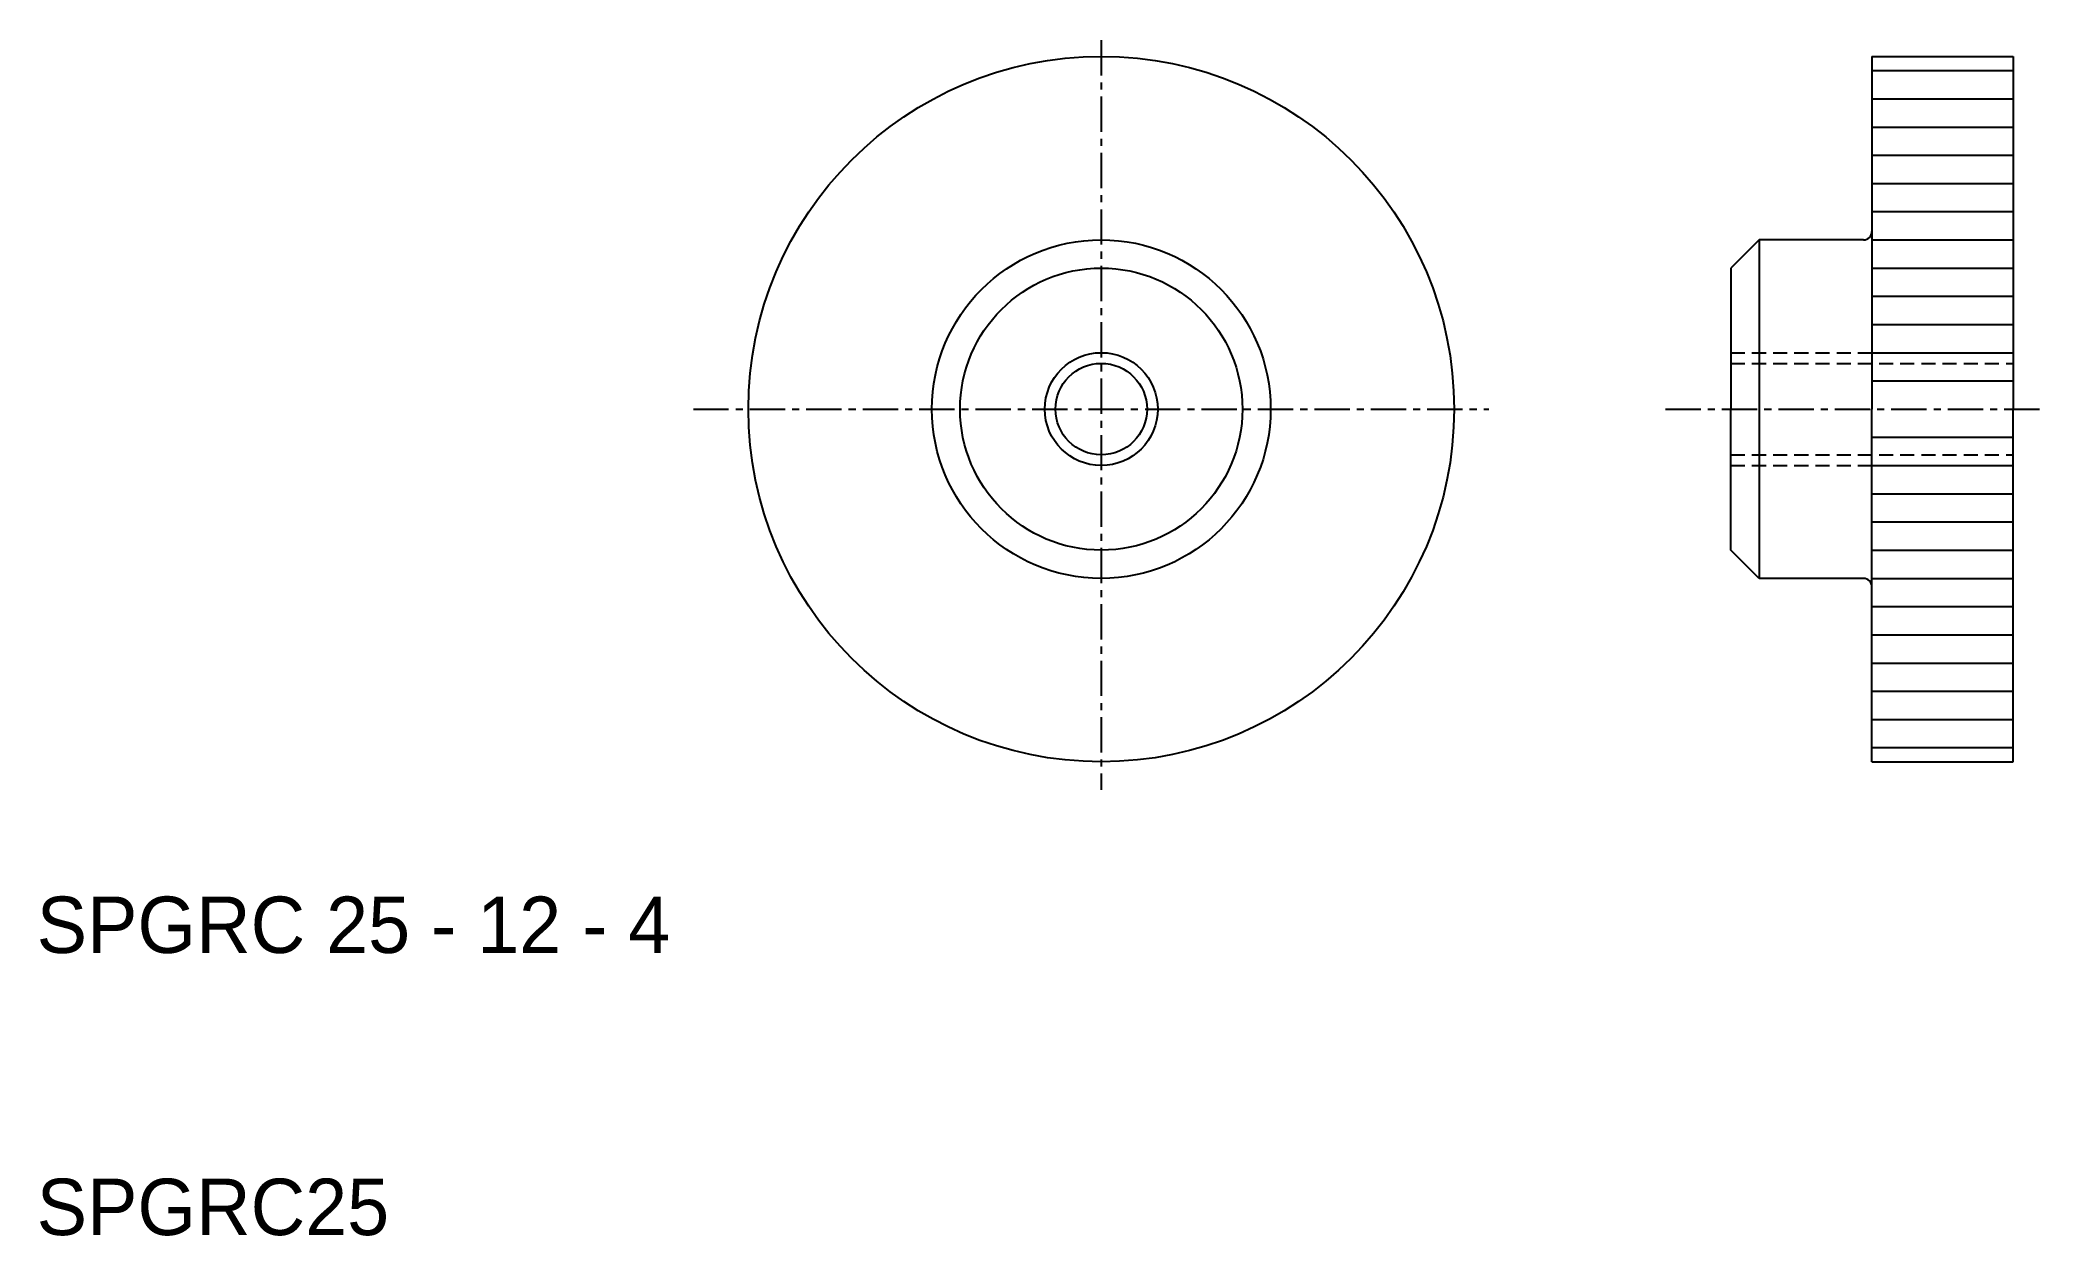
# Model space of a CAD drawing. Extents: x 10.1 to 81.2, y 10 to 52.4.
import ezdxf

# ---------------------------------------------------------------- set-up
doc = ezdxf.new("R2010")
doc.units = 0
doc.linetypes.add('CENTER', pattern=[2, 1.25, -0.25, 0.25, -0.25])
doc.linetypes.add('DASHED', pattern=[0.75, 0.5, -0.25])
doc.layers.get('0').update_dxf_attribs({"linetype": 'CONTINUOUS'})
doc.layers.add('CENTER', color=1, linetype='CENTER')

msp = doc.modelspace()

# ---------------------------------------------------------------- linework, layer by layer
at = {"color": 7, "linetype": 'CONTINUOUS'}
for p, q in [((75.015, 51.779), (75.015, 45.579)), ((75.015, 51.779), (80.015, 51.779)), ((80.015, 51.779), (80.015, 39.279)), ((75.015, 45.579), (75.015, 39.279)), ((71.015, 45.279), (70.015, 44.279)), ((71.015, 45.279), (71.015, 33.279)), ((74.715, 45.279), (71.015, 45.279)), ((70.015, 44.279), (70.015, 39.279)), ((70.015, 34.279), (70.015, 39.279)), ((75.015, 32.979), (75.015, 39.279)), ((80.015, 26.779), (80.015, 39.279)), ((71.015, 33.279), (70.015, 34.279)), ((74.715, 33.279), (71.015, 33.279)), ((75.015, 26.779), (75.015, 32.979)), ((75.015, 26.779), (80.015, 26.779))]:
    msp.add_line(p, q, dxfattribs=at)
at = {"color": 3, "linetype": 'CONTINUOUS'}
for p, q in [((75.015, 51.279), (80.015, 51.279)), ((75.015, 50.279), (80.015, 50.279)), ((75.015, 49.279), (80.015, 49.279)), ((75.015, 48.279), (80.015, 48.279)), ((75.015, 47.279), (80.015, 47.279)), ((75.015, 46.279), (80.015, 46.279)), ((75.015, 45.279), (80.015, 45.279)), ((75.015, 44.279), (80.015, 44.279)), ((75.015, 43.279), (80.015, 43.279)), ((75.015, 42.279), (80.015, 42.279)), ((75.015, 41.279), (80.015, 41.279)), ((75.015, 40.279), (80.015, 40.279)), ((75.015, 38.279), (80.015, 38.279)), ((75.015, 37.279), (80.015, 37.279)), ((75.015, 36.279), (80.015, 36.279)), ((75.015, 35.279), (80.015, 35.279)), ((75.015, 34.279), (80.015, 34.279)), ((75.015, 33.279), (80.015, 33.279)), ((75.015, 32.279), (80.015, 32.279)), ((75.015, 31.279), (80.015, 31.279)), ((75.015, 30.279), (80.015, 30.279)), ((75.015, 29.279), (80.015, 29.279)), ((75.015, 28.279), (80.015, 28.279)), ((75.015, 27.279), (80.015, 27.279))]:
    msp.add_line(p, q, dxfattribs=at)
at = {"color": 3, "linetype": 'DASHED'}
for p, q in [((70.015, 41.279), (80.015, 41.279)), ((70.015, 40.9), (80.015, 40.9)), ((70.015, 37.658), (80.015, 37.658)), ((70.015, 37.279), (80.015, 37.279))]:
    msp.add_line(p, q, dxfattribs=at)
at = {"color": 7, "linetype": 'CONTINUOUS'}
for radius in [12.5, 6, 5, 1.621]:
    msp.add_circle((47.713, 39.279), radius, dxfattribs=at)
at = {"color": 3, "linetype": 'CONTINUOUS'}
msp.add_circle((47.713, 39.279), 2, dxfattribs=at)
at = {"color": 7, "linetype": 'CONTINUOUS'}
for centre, start, end in [((74.715, 45.579), 270, 0), ((74.715, 32.979), 0, 90)]:
    msp.add_arc(centre, 0.3, start, end, dxfattribs=at)
at = {"layer": 'CENTER', "color": 1, "linetype": 'CENTER'}
for p, q in [((47.713, 52.36), (47.713, 25.782)), ((33.263, 39.279), (61.441, 39.279)), ((67.701, 39.279), (81.176, 39.279))]:
    msp.add_line(p, q, dxfattribs=at)

# ---------------------------------------------------------------- texts
at = {"color": 7, "linetype": 'CONTINUOUS'}
for s, p in [('SPGRC 25 - 12 - 4', (10, 20)), ('SPGRC25', (10, 10))]:
    msp.add_text(s, height=2, dxfattribs=at).set_placement(p)

doc.saveas('drawing.dxf')
